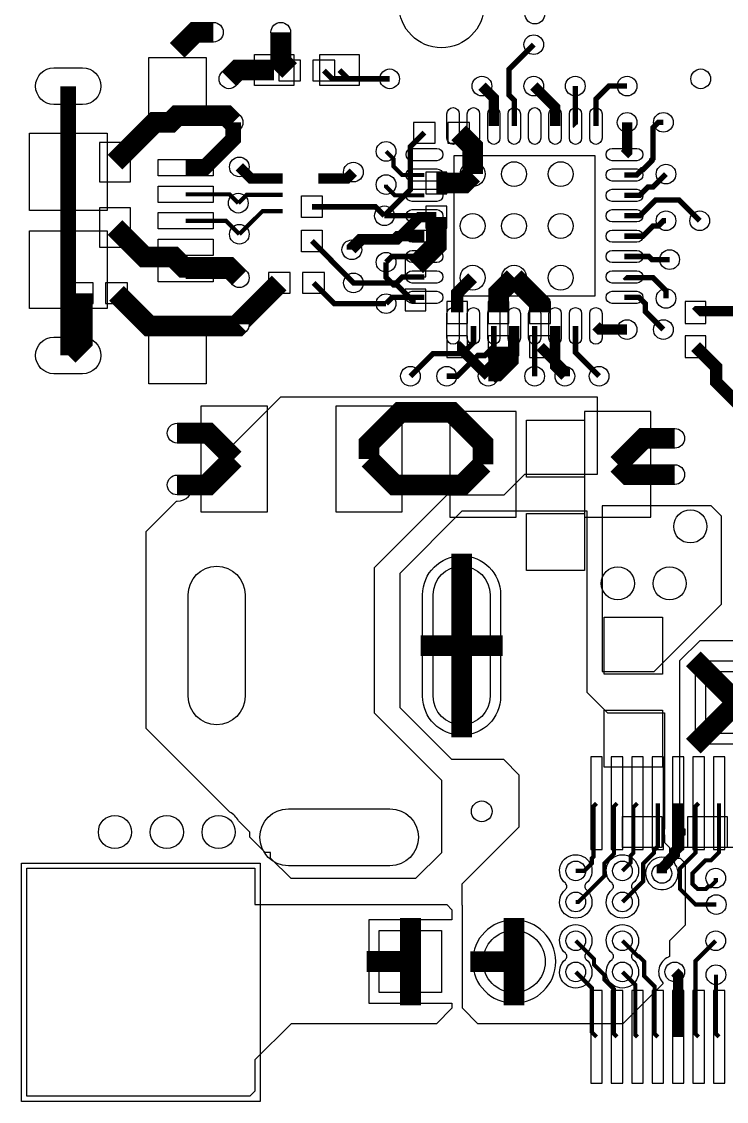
# Model space of a CAD drawing. Extents: x 10 to 3390, y -1467 to 2140.
# Drawn here: x 10 to 690, y 10 to 1052 of the extents above; entities that cross this region are included whole.
import ezdxf

# ---------------------------------------------------------------- set-up
doc = ezdxf.new("R2010")
doc.units = 0
for name, color, linetype in [('ETCH_BOTTOM', 6, 'CONTINUOUS'), ('ETCH_TOP', 150, 'CONTINUOUS'), ('PAD_BOTTOM', 254, 'CONTINUOUS'), ('PAD_TOP', 254, 'CONTINUOUS')]:
    doc.layers.add(name, color=color, linetype=linetype)

msp = doc.modelspace()

# ---------------------------------------------------------------- linework, layer by layer
at = {"layer": 'ETCH_BOTTOM'}
for points, const_width in [([(160, 1024.5), (177.5, 1042), (195, 1042)], 20), ([(268.5, 1005), (260, 1013.5), (260, 1042)], 20), ([(301.5, 1005), (309.5, 997), (365, 997)], 5.25), ([(214, 955), (207.5, 961.5), (160, 961.5), (153.5, 955), (138.5, 955), (100, 916.5)], 20), ([(431.5, 945), (445, 931.5), (445, 905)], 20), ([(360, 864.84), (360, 865), (385, 890), (385, 931.5), (398.5, 945)], 5.25), ([(261.78, 900.75), (231.25, 900.75), (220, 912)], 10), ([(296.22, 900.75), (323.75, 900.75), (330, 907)], 10), ([(410, 896.5), (436.5, 896.5), (445, 905)], 20), ([(261.78, 885), (227, 885), (219, 877)], 4), ([(261.78, 869.25), (242.25, 869.25), (220, 847)], 4), ([(328.5, 832), (338.5, 842), (372, 842), (393.5, 863.5), (410, 863.5)], 10), ([(410, 863.5), (410, 836.5), (390, 816.5)], 20), ([(220, 805), (210, 815), (166.5, 815), (156.5, 825), (128.5, 825), (100, 853.5)], 20), ([(361.5, 820), (361.5, 805.5), (368.87, 798.13), (371.87, 798.13), (386.5, 783.5), (390, 783.5)], 5.25), ([(470, 771.5), (470, 790), (485, 805)], 20), ([(510, 771.5), (510, 780), (485, 805)], 20), ([(220, 760), (220, 761.5), (258.5, 800)], 20), ([(361.5, 780), (311.5, 780), (291.5, 800)], 5.25), ([(445, 805), (430, 790), (430, 771.5)], 12), ([(68.5, 790), (68.5, 743.58), (55, 730.08)], 20), ([(220, 760), (218.5, 758.5), (133, 758.5), (101.5, 790)], 20), ([(706, 772.75), (661.25, 772.75), (660, 771.5)], 10), ([(430, 738.5), (431.5, 738.5), (460, 710)], 10), ([(470, 738.5), (470, 720), (460, 710)], 20), ([(534, 710), (534, 714.5), (510, 738.5)], 10), ([(706, 678.25), (680, 704.25), (680, 718.5), (660, 738.5)], 12), ([(400, 675), (375, 675), (345, 645), (345, 630)], 20), ([(400, 675), (425, 675), (455, 645), (455, 625)], 20), ([(215, 630), (190, 655), (160, 655)], 20), ([(585, 625), (610, 650), (640, 650)], 20), ([(215, 630), (190, 605), (160, 605)], 20), ([(345, 630), (370, 605), (400, 605)], 20), ([(455, 625), (435, 605), (400, 605)], 20), ([(585, 625), (595, 615), (640, 615)], 20), ([(627.5, 230), (627.5, 235), (633.67, 241.17), (633.67, 242.01), (640.11, 248.45), (640.11, 251.43), (643.31, 254.63), (643.31, 297.76)], 10), ([(544.5, 232.5), (552.75, 232.5), (560, 239.75), (560, 244.73), (561.59, 246.32), (561.59, 294.78), (564.57, 297.76)], 4), ([(544.5, 202.5), (547, 202.5), (572, 227.5), (572, 239.75), (581.27, 249.02), (581.27, 294.78), (584.25, 297.76)], 4), ([(603.94, 297.76), (600, 293.82), (600, 249.73), (597.5, 247.23), (597.5, 240.5), (589.5, 232.5)], 4), ([(623.62, 297.76), (623.62, 256.12), (620, 252.5), (620, 250), (609.5, 239.5), (609.5, 222.5), (589.5, 202.5)], 4), ([(662.99, 297.76), (660, 294.77), (660, 250), (645, 235), (645, 215), (660, 200), (680, 200)], 4), ([(682.68, 297.76), (682.68, 250.44), (675, 242.76), (669.74, 242.76), (657, 230.02), (657, 220), (662, 215), (670, 215), (672.5, 217.5), (674.5, 217.5), (679.5, 222.5), (679.5, 225.5)], 4), ([(544.5, 165), (562, 147.5), (562, 141.98), (572, 131.98), (572, 127.75), (581.27, 118.48), (581.27, 75.22), (584.25, 72.24)], 4), ([(589.5, 165), (604.5, 150), (605.49, 150), (610.49, 145), (610.49, 130.99), (620.64, 120.84), (620.64, 75.22), (623.62, 72.24)], 4), ([(679.5, 165), (660.01, 145.51), (660.01, 75.22), (662.99, 72.24)], 4), ([(544.5, 135), (560, 119.5), (560, 76.81), (564.57, 72.24)], 4), ([(589.5, 135), (602, 122.5), (602, 74.18), (603.94, 72.24)], 4), ([(640, 135), (643.31, 131.69), (643.31, 72.24)], 10), ([(679.7, 132.3), (679.7, 75.22), (682.68, 72.24)], 4)]:
    msp.add_lwpolyline(points, dxfattribs=dict(at, const_width=const_width))
at = {"layer": 'ETCH_TOP'}
for points, const_width in [([(504, 1030), (480, 1006), (480, 981.5), (485.16, 976.34), (485.16, 951.46)], 5.25), ([(253.5, 1005.5), (218.5, 1005.5), (210, 997)], 20), ([(316.5, 1005.5), (325, 997), (365, 997)], 5.25), ([(55, 907.24), (55, 989.92)], 15), ([(465.47, 951.46), (465.47, 978.53), (454, 990)], 10), ([(524.53, 951.46), (524.53, 969.47), (504, 990)], 10), ([(544.21, 951.46), (544, 951.67), (544, 990)], 5.25), ([(594, 990), (576.5, 990), (563.9, 977.4), (563.9, 951.46)], 5.25), ([(168.19, 911.18), (186.18, 911.18), (214, 939), (214, 955)], 15), ([(591.46, 923.9), (594, 926.44), (594, 955)], 10), ([(591.46, 904.21), (603.21, 904.21), (608.37, 909.37), (609.29, 909.37), (617.8, 917.88), (617.8, 918.8), (619, 920), (619, 950), (624, 955), (629, 955)], 5.25), ([(361.5, 927), (368.75, 919.75), (368.75, 912.5), (377.04, 904.21), (398.54, 904.21)], 4), ([(55, 812.76), (55, 907.24)], 15), ([(631.5, 905), (619, 892.5), (614, 892.5), (606.03, 884.53), (591.46, 884.53)], 5.25), ([(398.54, 884.53), (370, 884.53), (361.5, 893.03), (361.5, 895)], 4), ([(168.19, 885.59), (210.41, 885.59), (219, 877)], 4), ([(290, 873.5), (351.34, 873.5), (360, 864.84)], 5.25), ([(664, 860), (644, 880), (621.5, 880), (606.34, 864.84), (591.46, 864.84)], 5.25), ([(398.54, 864.84), (360, 864.84)], 5.25), ([(220, 847), (207, 860), (168.19, 860)], 4), ([(631.5, 860), (629, 860), (624, 855), (619, 855), (609.16, 845.16), (591.46, 845.16)], 5.25), ([(328.5, 832), (328.5, 834.5), (336.38, 842.38), (370, 842.38), (372.78, 845.16), (398.54, 845.16)], 10), ([(330.1, 800.02), (308.5, 821.62), (308.5, 822), (290, 840.5)], 5.25), ([(398.54, 825.47), (366.97, 825.47), (361.5, 820)], 5.25), ([(635, 822.5), (617.97, 822.5), (615, 825.47), (591.46, 825.47)], 5.25), ([(55, 812.76), (55, 730.08)], 15), ([(168.19, 808.82), (216.18, 808.82), (220, 805)], 10), ([(330.1, 800.02), (330.12, 800), (371.5, 800), (377.29, 805.79), (398.54, 805.79)], 5.25), ([(631.5, 785), (631.5, 792.5), (619, 805), (592.25, 805), (591.46, 805.79)], 5.25), ([(398.54, 786.1), (367.6, 786.1), (361.5, 780)], 5.25), ([(591.46, 786.1), (605.4, 786.1), (611.5, 780), (611.5, 772.5), (629, 755)], 5.25), ([(445.79, 758.54), (445.79, 742.43), (435.11, 731.75), (406.75, 731.75), (385, 710)], 5.25), ([(420, 710), (430, 710), (450, 730), (456.87, 730), (465.47, 738.6), (465.47, 758.54)], 5.25), ([(460, 710), (470, 710), (484.34, 724.34), (484.34, 731), (485.16, 731.82), (485.16, 758.54)], 10), ([(504.84, 710), (504.84, 758.54)], 5.25), ([(534, 710), (524.53, 719.47), (524.53, 758.54)], 10), ([(544.21, 758.54), (544.21, 732.79), (567, 710)], 5.25), ([(594, 755), (567.44, 755), (563.9, 758.54)], 10), ([(434.37, 450), (434.37, 538.62)], 20), ([(394.75, 450), (434.37, 450)], 20), ([(434.37, 450), (473.99, 450)], 20), ([(434.37, 361.38), (434.37, 450)], 20), ([(657.88, 437.12), (700, 395)], 20), ([(657.88, 352.88), (700, 395)], 20), ([(385, 145), (385, 187.12)], 20.25), ([(485, 145), (485, 187.12)], 20), ([(342.88, 145), (385, 145)], 20.25), ([(385, 102.88), (385, 145)], 20.25), ([(442.88, 145), (485, 145)], 20), ([(485, 102.88), (485, 145)], 20)]:
    msp.add_lwpolyline(points, dxfattribs=dict(at, const_width=const_width))
for points in [[(270, 225), (250.12, 244.88), (250.12, 250.12), (244.88, 250.12), (230, 265), (230, 270), (219.44, 280.56), (219.3, 280.8, 0.13611), (210.98, 289.2, 0.002482), (210.79, 289.31), (210.55, 289.45), (130, 370), (130, 560), (159.37, 589.37), (160.19, 589.38, 0.407106), (175.62, 604.81), (175.63, 605.63), (260, 690), (565, 690), (565, 615), (495, 615), (475, 595), (420, 595), (350, 525), (350, 385), (415, 320), (415, 250), (390, 225)], [(450, 85), (435.12, 99.88), (435.12, 199.19), (435, 199.3), (435, 220), (490, 275), (490, 325), (475, 340), (425, 340), (375, 390), (375, 520), (435, 580), (555, 580), (555, 405), (575, 385), (630, 385), (630, 272.62), (629.88, 272.62), (629.88, 267.38), (630, 267.38), (630, 260), (634.88, 255.12), (634.88, 249.33, -0.465687), (630.2, 245.39, 4.876495), (640.5, 238.67, -0.598146), (643.82, 244.88), (645.12, 244.88), (650, 240), (650, 180), (635, 165), (635, 149.86), (633.79, 149.33, 0.493398), (627.77, 125.28), (628.88, 123.88), (590, 85)], [(396.76, 401), (396.76, 499, -0.999867), (471.98, 499), (471.98, 401, -0.999867)], [(645, 255), (645, 267.38), (650.12, 267.38), (650.12, 272.62), (645, 272.62), (645, 435.7), (664.3, 455), (760, 455), (760, 398.1), (759.99, 398.03, 0.037811), (759.99, 391.97), (760, 391.9), (760, 375), (795, 340), (795, 255)], [(554.57, 220.56, 0.465264), (554.57, 214.44, -2.736792), (534.43, 214.44, 0.465264), (534.43, 220.56, -2.736792)], [(599.57, 220.56, 0.465264), (599.57, 214.44, -2.736792), (579.43, 214.44, 0.465264), (579.43, 220.56, -2.736792)], [(525.12, 145, 1), (444.88, 145, 1)], [(554.57, 153.06, 0.465264), (554.57, 146.94, -2.736792), (534.43, 146.94, 0.465264), (534.43, 153.06, -2.736792)], [(599.57, 153.06, 0.465264), (599.57, 146.94, -2.736792), (579.43, 146.94, 0.465264), (579.43, 153.06, -2.736792)]]:
    msp.add_lwpolyline(points, format="xyb", close=True, dxfattribs=at)
for points in [[(675, 585), (570, 585), (570, 425), (620, 425), (685, 490), (685, 575)], [(659.88, 354.88), (659.88, 435.12), (740.12, 435.12), (740.12, 354.88)], [(15, 15), (15, 235), (235, 235), (235, 200), (420, 200), (425, 195), (425, 185.12), (344.88, 185.12), (344.88, 104.89), (425, 104.89), (425, 100), (410, 85), (270, 85), (235, 50), (235, 20), (230, 15)]]:
    msp.add_lwpolyline(points, close=True, dxfattribs=at)
at = {"layer": 'PAD_BOTTOM'}
for points in [[(258, 995), (279, 995), (279, 1015), (258, 1015)], [(291, 995), (312, 995), (312, 1015), (291, 1015)], [(409, 955), (388, 955), (388, 935), (409, 935)], [(442, 955), (421, 955), (421, 935), (442, 935)], [(115, 897.5), (115, 935.5), (85, 935.5), (85, 897.5)], [(400, 907), (400, 886), (420, 886), (420, 907)], [(115, 834.5), (115, 872.5), (85, 872.5), (85, 834.5)], [(400, 874), (400, 853), (420, 853), (420, 874)], [(380, 827), (380, 806), (400, 806), (400, 827)], [(248, 790), (269, 790), (269, 810), (248, 810)], [(281, 790), (302, 790), (302, 810), (281, 810)], [(79, 800), (58, 800), (58, 780), (79, 780)], [(112, 800), (91, 800), (91, 780), (112, 780)], [(380, 794), (380, 773), (400, 773), (400, 794)], [(420, 782), (420, 761), (440, 761), (440, 782)], [(460, 782), (460, 761), (480, 761), (480, 782)], [(500, 782), (500, 761), (520, 761), (520, 782)], [(650, 782), (650, 761), (670, 761), (670, 782)], [(420, 749), (420, 728), (440, 728), (440, 749)], [(460, 749), (460, 728), (480, 728), (480, 749)], [(500, 749), (500, 728), (520, 728), (520, 749)], [(650, 749), (650, 728), (670, 728), (670, 749)], [(247, 681), (183, 681), (183, 579), (247, 579)], [(377, 681), (313, 681), (313, 579), (377, 579)], [(423, 574), (487, 574), (487, 676), (423, 676)], [(553, 574), (617, 574), (617, 676), (553, 676)], [(670, 365), (670, 425), (730, 425), (730, 365)], [(559.08, 253.015), (570.06, 253.015), (570.06, 342.505), (559.08, 342.505)], [(578.76, 253.015), (589.74, 253.015), (589.74, 342.505), (578.76, 342.505)], [(598.45, 253.015), (609.43, 253.015), (609.43, 342.505), (598.45, 342.505)], [(618.13, 253.015), (629.11, 253.015), (629.11, 342.505), (618.13, 342.505)], [(637.82, 253.015), (648.8, 253.015), (648.8, 342.505), (637.82, 342.505)], [(657.5, 253.015), (668.48, 253.015), (668.48, 342.505), (657.5, 342.505)], [(677.19, 253.015), (688.17, 253.015), (688.17, 342.505), (677.19, 342.505)], [(10, 10), (10, 240), (240, 240), (240, 10)], [(355, 115), (355, 175), (415, 175), (415, 115)], [(559.08, 27.495), (570.06, 27.495), (570.06, 116.985), (559.08, 116.985)], [(578.76, 27.495), (589.74, 27.495), (589.74, 116.985), (578.76, 116.985)], [(598.45, 27.495), (609.43, 27.495), (609.43, 116.985), (598.45, 116.985)], [(618.13, 27.495), (629.11, 27.495), (629.11, 116.985), (618.13, 116.985)], [(637.82, 27.495), (648.8, 27.495), (648.8, 116.985), (637.82, 116.985)], [(657.5, 27.495), (668.48, 27.495), (668.48, 116.985), (657.5, 116.985)], [(677.19, 27.495), (688.17, 27.495), (688.17, 116.985), (677.19, 116.985)]]:
    msp.add_lwpolyline(points, close=True, dxfattribs=at)
for points in [[(68.78, 972.205), (41.22, 972.205, -1), (41.22, 1007.635), (68.78, 1007.635, -1)], [(68.78, 712.365), (41.22, 712.365, -1), (41.22, 747.795), (68.78, 747.795, -1)], [(170.65, 401.005), (170.65, 498.995, -1), (225.65, 498.995), (225.65, 401.005, -1)], [(406.87, 401.005), (406.87, 498.995, -1), (461.87, 498.995), (461.87, 401.005, -1)], [(365.255, 237.46), (267.265, 237.46, -1), (267.265, 292.46), (365.255, 292.46, -1)]]:
    msp.add_lwpolyline(points, format="xyb", close=True, dxfattribs=at)
for centre, radius in [((415, 1068), 41), ((505, 1059.5), 9.5), ((195, 1042), 9.5), ((260, 1042), 9.5), ((504, 1030), 9.5), ((210, 997), 9.5), ((365, 997), 9.5), ((665, 997), 9.5), ((454, 990), 9.5), ((504, 990), 9.5), ((544, 990), 9.5), ((594, 990), 9.5), ((214, 955), 9.5), ((594, 955), 9.5), ((629, 955), 9.5), ((361.5, 927), 9.5), ((220, 912), 9.5), ((330, 907), 9.5), ((445, 905), 12), ((485, 905), 12), ((530, 905), 12), ((631.5, 905), 9.5), ((361.5, 895), 9.5), ((219, 877), 9.5), ((360, 864.84), 9.5), ((445, 855), 12), ((485, 855), 12), ((530, 855), 12), ((631.5, 860), 9.5), ((664, 860), 9.5), ((220, 847), 9.5), ((328.5, 832), 9.5), ((361.5, 820), 9.5), ((635, 822.5), 9.5), ((220, 805), 9.5), ((445, 805), 12), ((485, 805), 12), ((530, 805), 12), ((330.1, 800.02), 9.5), ((631.5, 785), 9.5), ((361.5, 780), 9.5), ((220, 760), 9.5), ((594, 755), 9.5), ((629, 755), 9.5), ((385, 710), 9.5), ((420, 710), 9.5), ((460, 710), 9.5), ((504.84, 710), 9.5), ((534, 710), 9.5), ((567, 710), 9.5), ((400, 675), 9.5), ((160, 655), 9.5), ((640, 650), 9.5), ((640, 615), 9.5), ((160, 605), 9.5), ((400, 605), 9.5), ((655, 565), 16), ((585, 510), 16), ((635, 510), 16), ((453.82, 289.96), 10), ((100, 270), 16), ((150, 270), 16), ((200, 270), 16), ((544.5, 232.5), 9.5), ((589.5, 232.5), 9.5), ((627.5, 230), 9.5), ((679.5, 225.5), 9.5), ((544.5, 202.5), 9.5), ((589.5, 202.5), 9.5), ((680, 200), 9.5), ((485, 145), 30), ((544.5, 165), 9.5), ((589.5, 165), 9.5), ((679.5, 165), 9.5), ((544.5, 135), 9.5), ((589.5, 135), 9.5), ((640, 135), 9.5), ((679.7, 132.3), 9.5)]:
    msp.add_circle(centre, radius, dxfattribs=at)
at = {"layer": 'PAD_TOP'}
for points in [[(187.87, 954.485), (132.75, 954.485), (132.75, 1017.475), (187.87, 1017.475)], [(272.5, 990.5), (234.5, 990.5), (234.5, 1020.5), (272.5, 1020.5)], [(335.5, 990.5), (297.5, 990.5), (297.5, 1020.5), (335.5, 1020.5)], [(17.6, 869.84), (17.6, 944.64), (92.4, 944.64), (92.4, 869.84)], [(141.61, 903.3), (141.61, 919.05), (194.76, 919.05), (194.76, 903.3)], [(562.915, 922.915), (562.915, 787.085), (427.085, 787.085), (427.085, 922.915)], [(141.61, 877.71), (141.61, 893.46), (194.76, 893.46), (194.76, 877.71)], [(300, 884), (300, 863), (280, 863), (280, 884)], [(141.61, 852.12), (141.61, 867.87), (194.76, 867.87), (194.76, 852.12)], [(17.6, 775.36), (17.6, 850.16), (92.4, 850.16), (92.4, 775.36)], [(300, 851), (300, 830), (280, 830), (280, 851)], [(141.61, 826.53), (141.61, 842.28), (194.76, 842.28), (194.76, 826.53)], [(141.61, 800.94), (141.61, 816.69), (194.76, 816.69), (194.76, 800.94)], [(187.87, 702.525), (132.75, 702.525), (132.75, 765.515), (187.87, 765.515)], [(553, 667.5), (553, 612.5), (497, 612.5), (497, 667.5)], [(553, 577.5), (553, 522.5), (497, 522.5), (497, 577.5)], [(628, 477.5), (628, 422.5), (572, 422.5), (572, 477.5)], [(670, 365), (670, 425), (730, 425), (730, 365)], [(628, 387.5), (628, 332.5), (572, 332.5), (572, 387.5)], [(627.5, 255), (589.5, 255), (589.5, 285), (627.5, 285)], [(690.5, 255), (652.5, 255), (652.5, 285), (690.5, 285)], [(10, 10), (10, 240), (240, 240), (240, 10)], [(355, 115), (355, 175), (415, 175), (415, 115)]]:
    msp.add_lwpolyline(points, close=True, dxfattribs=at)
for points in [[(68.78, 972.205), (41.22, 972.205, -1), (41.22, 1007.635), (68.78, 1007.635, -1)], [(420.195, 939.65), (420.195, 963.27, -1), (432.005, 963.27), (432.005, 939.65, -1)], [(439.885, 939.65), (439.885, 963.27, -1), (451.695, 963.27), (451.695, 939.65, -1)], [(459.565, 939.65), (459.565, 963.27, -1), (471.375, 963.27), (471.375, 939.65, -1)], [(479.255, 939.65), (479.255, 963.27, -1), (491.065, 963.27), (491.065, 939.65, -1)], [(498.935, 939.65), (498.935, 963.27, -1), (510.745, 963.27), (510.745, 939.65, -1)], [(518.625, 939.65), (518.625, 963.27, -1), (530.435, 963.27), (530.435, 939.65, -1)], [(550.115, 963.27), (550.115, 939.65, -1), (538.305, 939.65), (538.305, 963.27, -1)], [(569.805, 963.27), (569.805, 939.65, -1), (557.995, 939.65), (557.995, 963.27, -1)], [(386.73, 929.805), (410.35, 929.805, -1), (410.35, 917.995), (386.73, 917.995, -1)], [(579.65, 929.805), (603.27, 929.805, -1), (603.27, 917.995), (579.65, 917.995, -1)], [(386.73, 910.115), (410.35, 910.115, -1), (410.35, 898.305), (386.73, 898.305, -1)], [(579.65, 910.115), (603.27, 910.115, -1), (603.27, 898.305), (579.65, 898.305, -1)], [(386.73, 890.435), (410.35, 890.435, -1), (410.35, 878.625), (386.73, 878.625, -1)], [(579.65, 890.435), (603.27, 890.435, -1), (603.27, 878.625), (579.65, 878.625, -1)], [(386.73, 870.745), (410.35, 870.745, -1), (410.35, 858.935), (386.73, 858.935, -1)], [(579.65, 870.745), (603.27, 870.745, -1), (603.27, 858.935), (579.65, 858.935, -1)], [(386.73, 851.065), (410.35, 851.065, -1), (410.35, 839.255), (386.73, 839.255, -1)], [(579.65, 851.065), (603.27, 851.065, -1), (603.27, 839.255), (579.65, 839.255, -1)], [(386.73, 831.375), (410.35, 831.375, -1), (410.35, 819.565), (386.73, 819.565, -1)], [(579.65, 831.375), (603.27, 831.375, -1), (603.27, 819.565), (579.65, 819.565, -1)], [(386.73, 811.695), (410.35, 811.695, -1), (410.35, 799.885), (386.73, 799.885, -1)], [(579.65, 811.695), (603.27, 811.695, -1), (603.27, 799.885), (579.65, 799.885, -1)], [(386.73, 792.005), (410.35, 792.005, -1), (410.35, 780.195), (386.73, 780.195, -1)], [(603.27, 780.195), (579.65, 780.195, -1), (579.65, 792.005), (603.27, 792.005, -1)], [(420.195, 746.73), (420.195, 770.35, -1), (432.005, 770.35), (432.005, 746.73, -1)], [(439.885, 746.73), (439.885, 770.35, -1), (451.695, 770.35), (451.695, 746.73, -1)], [(459.565, 746.73), (459.565, 770.35, -1), (471.375, 770.35), (471.375, 746.73, -1)], [(479.255, 746.73), (479.255, 770.35, -1), (491.065, 770.35), (491.065, 746.73, -1)], [(498.935, 746.73), (498.935, 770.35, -1), (510.745, 770.35), (510.745, 746.73, -1)], [(518.625, 746.73), (518.625, 770.35, -1), (530.435, 770.35), (530.435, 746.73, -1)], [(538.305, 746.73), (538.305, 770.35, -1), (550.115, 770.35), (550.115, 746.73, -1)], [(557.995, 746.73), (557.995, 770.35, -1), (569.805, 770.35), (569.805, 746.73, -1)], [(68.78, 712.365), (41.22, 712.365, -1), (41.22, 747.795), (68.78, 747.795, -1)], [(170.65, 401.005), (170.65, 498.995, -1), (225.65, 498.995), (225.65, 401.005, -1)], [(406.87, 401.005), (406.87, 498.995, -1), (461.87, 498.995), (461.87, 401.005, -1)], [(365.255, 237.46), (267.265, 237.46, -1), (267.265, 292.46), (365.255, 292.46, -1)]]:
    msp.add_lwpolyline(points, format="xyb", close=True, dxfattribs=at)
for centre, radius in [((415, 1068), 41), ((505, 1059.5), 9.5), ((195, 1042), 9.5), ((260, 1042), 9.5), ((504, 1030), 9.5), ((210, 997), 9.5), ((365, 997), 9.5), ((665, 997), 9.5), ((454, 990), 9.5), ((504, 990), 9.5), ((544, 990), 9.5), ((594, 990), 9.5), ((214, 955), 9.5), ((594, 955), 9.5), ((629, 955), 9.5), ((361.5, 927), 9.5), ((220, 912), 9.5), ((330, 907), 9.5), ((445, 905), 12), ((485, 905), 12), ((530, 905), 12), ((631.5, 905), 9.5), ((361.5, 895), 9.5), ((219, 877), 9.5), ((360, 864.84), 9.5), ((445, 855), 12), ((485, 855), 12), ((530, 855), 12), ((631.5, 860), 9.5), ((664, 860), 9.5), ((220, 847), 9.5), ((328.5, 832), 9.5), ((361.5, 820), 9.5), ((635, 822.5), 9.5), ((220, 805), 9.5), ((445, 805), 12), ((485, 805), 12), ((530, 805), 12), ((330.1, 800.02), 9.5), ((631.5, 785), 9.5), ((361.5, 780), 9.5), ((220, 760), 9.5), ((594, 755), 9.5), ((629, 755), 9.5), ((385, 710), 9.5), ((420, 710), 9.5), ((460, 710), 9.5), ((504.84, 710), 9.5), ((534, 710), 9.5), ((567, 710), 9.5), ((400, 675), 9.5), ((160, 655), 9.5), ((640, 650), 9.5), ((640, 615), 9.5), ((160, 605), 9.5), ((400, 605), 9.5), ((655, 565), 16), ((585, 510), 16), ((635, 510), 16), ((453.82, 289.96), 10), ((100, 270), 16), ((150, 270), 16), ((200, 270), 16), ((544.5, 232.5), 9.5), ((589.5, 232.5), 9.5), ((627.5, 230), 9.5), ((679.5, 225.5), 9.5), ((544.5, 202.5), 9.5), ((589.5, 202.5), 9.5), ((680, 200), 9.5), ((485, 145), 30), ((544.5, 165), 9.5), ((589.5, 165), 9.5), ((679.5, 165), 9.5), ((544.5, 135), 9.5), ((589.5, 135), 9.5), ((640, 135), 9.5), ((679.7, 132.3), 9.5)]:
    msp.add_circle(centre, radius, dxfattribs=at)

doc.saveas('drawing.dxf')
